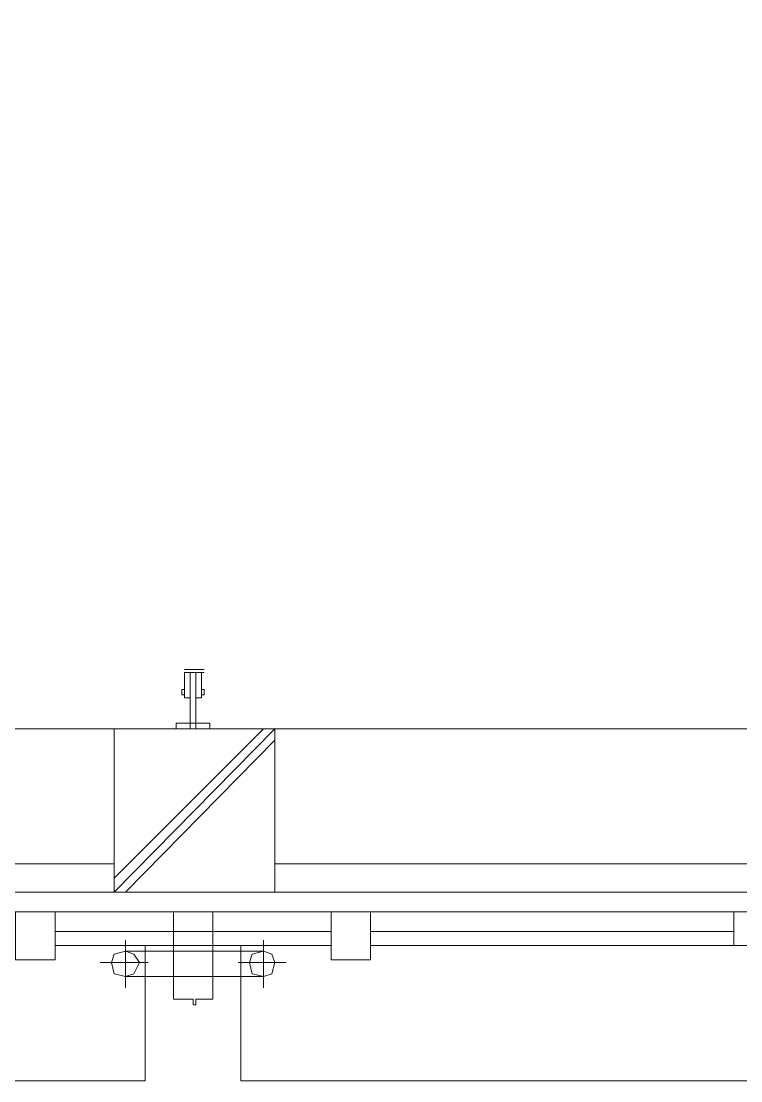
# Model space of a CAD drawing. Header units: millimetres. Extents: x -750 to 104995, y 68 to 66109.
# Drawn here: x 68222 to 70892, y 15795 to 19727 of the extents above; entities that cross this region are included whole.
import ezdxf

# ---------------------------------------------------------------- set-up
doc = ezdxf.new("R2010")
doc.units = ezdxf.units.MM
doc.layers.add('PDF_형상', color=7, linetype='Continuous')

msp = doc.modelspace()

# ---------------------------------------------------------------- linework, layer by layer
at = {"layer": 'PDF_형상', "lineweight": 5}
for points in [[(11144.4, 26203.5), (11144.4, 26297.5), (10945.8, 26297.5), (10778.6, 26297.5), (10778.6, 17404.6), (10747.3, 17404.6), (10747.3, 16202.9), (11844.5, 16202.9), (11844.5, 16495.5), (76665.4, 16495.5), (76665.4, 16296.9), (75463.7, 16296.9)], [(68901.1, 17321), (68828, 17321)], [(68848.9, 17216.5), (68828, 17216.5), (68828, 17310.6), (68901.1, 17310.6), (68828, 17310.6)], [(68890.7, 17310.6), (68890.7, 17216.5), (68869.8, 17216.5)], [(68828, 17247.9), (68817.5, 17247.9), (68817.5, 17227), (68828, 17227)], [(68890.7, 17247.9), (68901.1, 17247.9), (68901.1, 17227), (68890.7, 17227)], [(68869.8, 17122.5), (68848.9, 17122.5)], [(61962.4, 17101.6), (68566.7, 17101.6)], [(68566.7, 16495.5), (69162.4, 17101.6), (75766.7, 17101.6)], [(68566.7, 16547.7), (69120.6, 17101.6)], [(68608.5, 16495.5), (69162.4, 17059.8)], [(61962.4, 16600), (68566.7, 16600)], [(69162.4, 16600), (75766.7, 16600)], [(66852.9, 16422.3), (70865.7, 16422.3)], [(72433.2, 16296.9), (70918, 16296.9), (70918, 16422.3), (70865.7, 16422.3), (70865.7, 16296.9), (70918, 16296.9), (70918, 16422.3), (72433.2, 16422.3)], [(68347.3, 16349.2), (69371.4, 16349.2)], [(68608.5, 16140.2), (68608.5, 16317.8)], [(69120.6, 16140.2), (69120.6, 16317.8)], [(70865.7, 16349.2), (69517.7, 16349.2)], [(70865.7, 16296.9), (69517.7, 16296.9), (74157.4, 16296.9), (74157.4, 15795.3), (69037, 15795.3), (69037, 16296.9), (69371.4, 16296.9), (68347.3, 16296.9), (68681.7, 16296.9), (68681.7, 15795.3), (65295.9, 15795.3)], [(69120.6, 16276), (68608.5, 16276)], [(68514.5, 16234.2), (68692.1, 16234.2)], [(69204.2, 16234.2), (69026.5, 16234.2)], [(69120.6, 16182), (68608.5, 16182)]]:
    msp.add_lwpolyline(points, dxfattribs=at)
for points in [[(68848.9, 17101.6), (68869.8, 17101.6), (68869.8, 17310.6), (68848.9, 17310.6)], [(68796.6, 17122.5), (68922, 17122.5), (68922, 17101.6), (68796.6, 17101.6)], [(68566.7, 17101.6), (68566.7, 16495.5), (69162.4, 16495.5), (69162.4, 17101.6)], [(68201, 16422.3), (68347.3, 16422.3), (68347.3, 16244.7), (68201, 16244.7)], [(68869.8, 16077.5), (68859.3, 16077.5), (68859.3, 16098.4), (68786.2, 16098.4), (68786.2, 16422.3), (68932.5, 16422.3), (68932.5, 16098.4), (68869.8, 16098.4)], [(69517.7, 16422.3), (69371.4, 16422.3), (69371.4, 16244.7), (69517.7, 16244.7)], [(68660.8, 16234.2), (68639.9, 16265.6), (68608.5, 16276), (68566.7, 16265.6), (68556.3, 16234.2), (68566.7, 16192.4), (68608.5, 16182), (68639.9, 16192.4)], [(69162.4, 16234.2), (69151.9, 16265.6), (69120.6, 16276), (69078.8, 16265.6), (69068.3, 16234.2), (69078.8, 16192.4), (69120.6, 16182), (69151.9, 16192.4)]]:
    msp.add_lwpolyline(points, close=True, dxfattribs=at)

doc.saveas('drawing.dxf')
